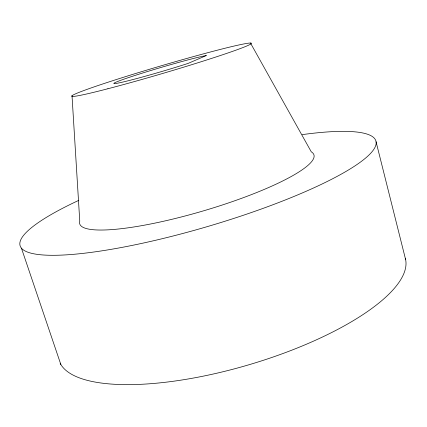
<?xml version="1.0" encoding="UTF-8"?>
<svg xmlns="http://www.w3.org/2000/svg" width="427" height="427" viewBox="0 0 427 427"><rect width="100%" height="100%" fill="white"/><g stroke="black" fill="none" stroke-linecap="round" stroke-linejoin="round"><path stroke-width="0.64" d="M250.473 43.036L311.283 151.831A122.079 22.466 -16.4 0 1 206.209 210.041A122.079 22.466 -16.4 0 1 79.764 221.175L72.019 95.765M21.425 248.146L60.831 364.477M376.075 141.817L405.65 259.707M405.362 258.442A180.552 58.318 -16.4 0 1 253.147 363.5A180.552 58.318 -16.4 0 1 60.175 363.308M302.188 134.633A185.441 34.56 -16.4 0 1 334.747 177.648A185.441 34.56 -16.4 0 1 74.378 254.246A185.441 34.56 -16.4 0 1 78.792 200.354M206.262 55.558L188.174 63.383A49.719 2.05 -16.4 0 1 119.976 82.694A49.719 2.05 -16.4 0 1 141.47 73.391A49.719 2.05 -16.4 0 1 206.262 55.558M107.919 88.741A93.614 3.875 -16.4 0 0 250.809 43.997A93.614 3.875 -16.4 0 0 126.114 76.444A93.614 3.875 -16.4 0 0 107.919 88.741"/></g></svg>
